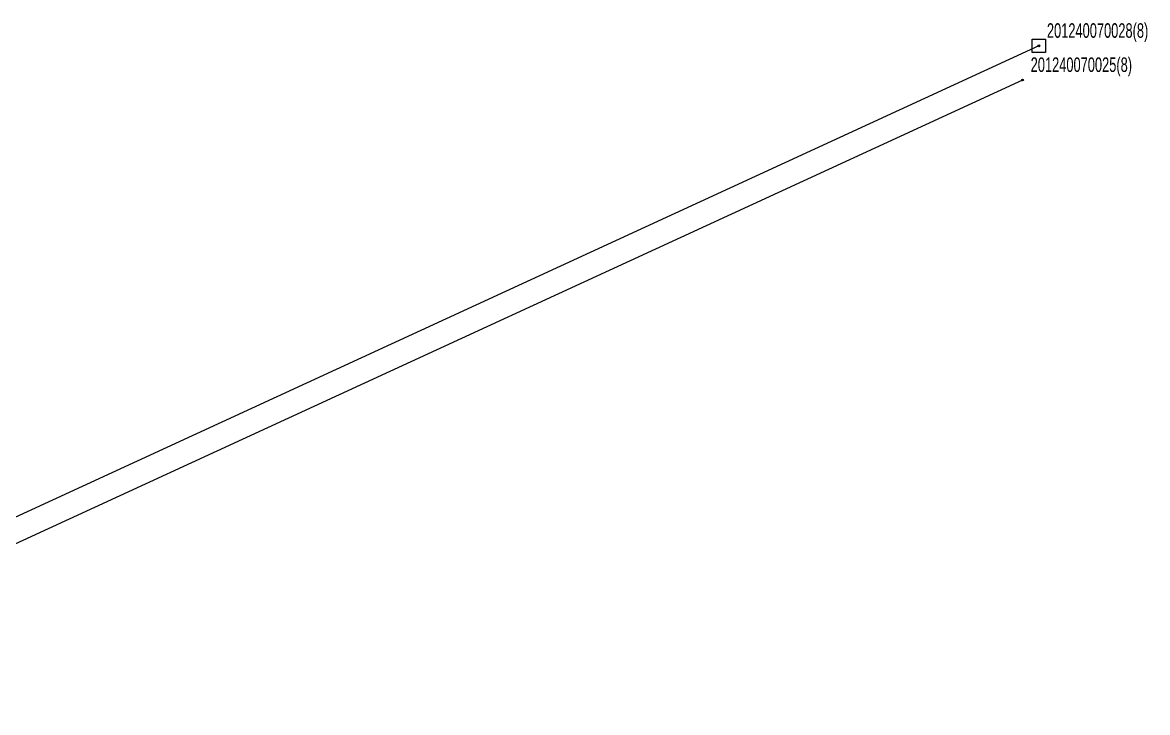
# Model space of a CAD drawing. Extents: x 4375363 to 4375747, y 5360877 to 5361205.
# Drawn here: x 4375608 to 4375747.2, y 5361119.7 to 5361205.1 of the extents above; entities that cross this region are included whole.
import ezdxf

# ---------------------------------------------------------------- set-up
doc = ezdxf.new("R2010")
doc.units = 0
doc.linetypes.add('AUSGEZOGEN', pattern=[0])
for name, color, linetype in [('GRE_FLST', 10, 'AUSGEZOGEN'), ('PKT_G', 7, 'AUSGEZOGEN'), ('PKT_NUMMER', 255, 'AUSGEZOGEN')]:
    doc.layers.add(name, color=color, linetype=linetype)

# ---------------------------------------------------------------- blocks, each defined once
blk = doc.blocks.new('SYM010')
at = {"layer": 'PKT_G'}
for p, q in [((-0.83, -0.83), (-0.83, 0.83)), ((-0.83, 0.83), (0.83, 0.83)), ((0.83, 0.83), (0.83, -0.83)), ((0.83, -0.83), (-0.83, -0.83))]:
    blk.add_line(p, q, dxfattribs=at)
blk = doc.blocks.new('SYM019')
at = {"layer": 'PKT_G'}
blk.add_circle((0, 0), 0.09, dxfattribs=at)
blk = doc.blocks.new('PKT_NR_SYM')
at = {"layer": 'PKT_NUMMER'}
blk.add_circle((0, 0), 0.11, dxfattribs=at)
blk = doc.blocks.new('PKT_NR_SYM_112')
at = {"layer": 'PKT_NUMMER'}
blk.add_blockref('PKT_NR_SYM', (0, 0), dxfattribs=at)
at = {"layer": 'PKT_NUMMER', "width": 0.66}
blk.add_text('201240070028(8)', height=1.8, dxfattribs=at).set_placement((1, 1))
blk = doc.blocks.new('PKT_NR_SYM_113')
at = {"layer": 'PKT_NUMMER'}
blk.add_blockref('PKT_NR_SYM', (0, 0), dxfattribs=at)
at = {"layer": 'PKT_NUMMER', "width": 0.66}
blk.add_text('201240070025(8)', height=1.8, dxfattribs=at).set_placement((1, 1))

msp = doc.modelspace()

# ---------------------------------------------------------------- linework, layer by layer
at = {"layer": 'GRE_FLST'}
for p, q in [((4375733.8, 5361202.21), (4375558.5, 5361121.42)), ((4375731.79, 5361197.98), (4375561.86, 5361119.66))]:
    msp.add_line(p, q, dxfattribs=at)

# ---------------------------------------------------------------- block references
at = {"layer": 'PKT_G'}
for name, p in [('SYM010', (4375733.8, 5361202.21)), ('SYM019', (4375731.79, 5361197.98))]:
    msp.add_blockref(name, p, dxfattribs=at)
at = {"layer": 'PKT_NUMMER'}
for name, p in [('PKT_NR_SYM_112', (4375733.8, 5361202.21)), ('PKT_NR_SYM_113', (4375731.79, 5361197.98))]:
    msp.add_blockref(name, p, dxfattribs=at)

doc.saveas('drawing.dxf')
